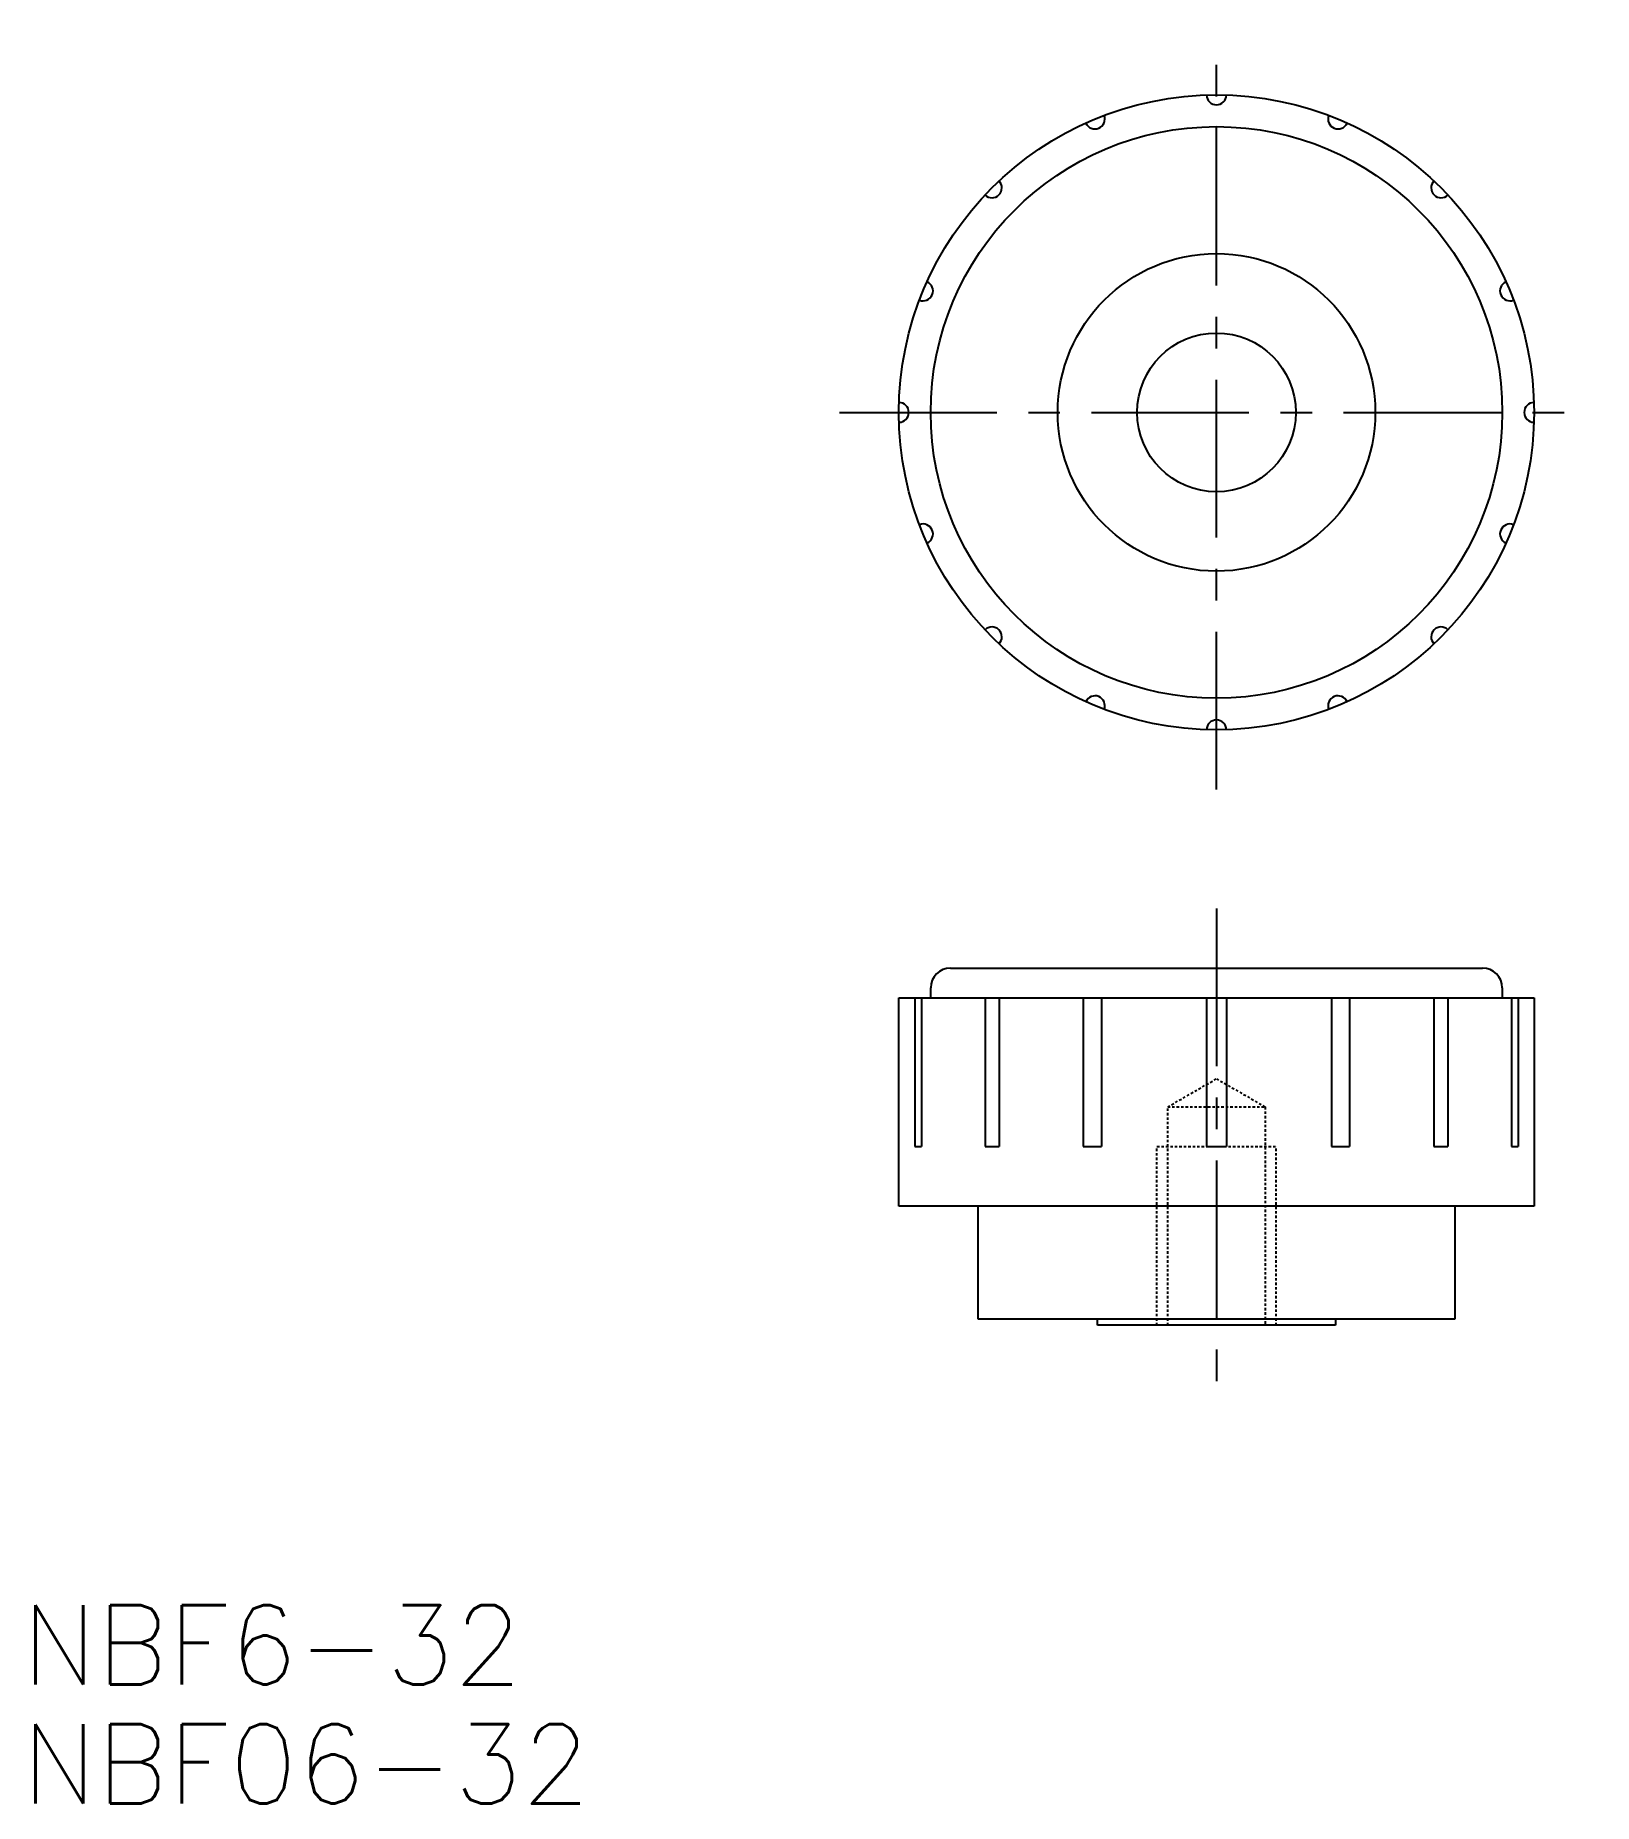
# Model space of a CAD drawing. Extents: x -9.5 to 69, y 25.9 to 115.
import ezdxf

# ---------------------------------------------------------------- set-up
doc = ezdxf.new("R2010")
doc.units = 0
doc.header["$LTSCALE"] = 0.25
doc.linetypes.add('CENTER', pattern=[50.8, 31.75, -6.35, 6.35, -6.35])
doc.linetypes.add('DASHED', pattern=[0.75, 0.5, -0.25])
doc.layers.get('0').update_dxf_attribs({"linetype": 'CONTINUOUS'})
doc.layers.add('CENTER', color=1, linetype='CENTER')
doc.styles.get("Standard").update_dxf_attribs({"font": 'txt.shx', "bigfont": 'extfont.shx'})

msp = doc.modelspace()

# ---------------------------------------------------------------- linework, layer by layer
for p, q in [((36.6, 68), (63.4, 68)), ((35.6, 66.5), (35.6, 67)), ((64.4, 67), (64.4, 66.5)), ((34, 56), (34, 66.5)), ((34, 66.5), (35.6, 66.5)), ((34.801, 66.5), (34.801, 59)), ((35.143, 66.5), (35.143, 59)), ((35.6, 66.5), (64.4, 66.5)), ((38.338, 66.5), (38.338, 59)), ((39.045, 66.5), (39.045, 59)), ((43.291, 66.5), (43.291, 59)), ((44.212, 66.5), (44.212, 59)), ((49.5, 66.5), (49.5, 59)), ((50.5, 66.5), (50.5, 59)), ((55.788, 66.5), (55.788, 59)), ((56.709, 66.5), (56.709, 59)), ((60.955, 66.5), (60.955, 59)), ((61.662, 66.5), (61.662, 59)), ((64.4, 66.5), (66, 66.5)), ((64.857, 66.5), (64.857, 59)), ((65.199, 66.5), (65.199, 59)), ((66, 66.5), (66, 56)), ((34.801, 59), (35.143, 59)), ((38.338, 59), (39.045, 59)), ((43.291, 59), (44.212, 59)), ((49.5, 59), (50.5, 59)), ((55.788, 59), (56.709, 59)), ((60.955, 59), (61.662, 59)), ((64.857, 59), (65.199, 59)), ((38, 56), (34, 56)), ((38, 50.3), (38, 56)), ((62, 56), (38, 56)), ((62, 56), (62, 50.3)), ((66, 56), (62, 56)), ((44, 50.3), (38, 50.3)), ((56, 50.3), (44, 50.3)), ((44, 50), (44, 50.3)), ((47, 50), (44, 50)), ((53, 50), (47, 50)), ((56, 50), (53, 50)), ((62, 50.3), (56, 50.3)), ((56, 50.3), (56, 50))]:
    msp.add_line(p, q)
at = {"color": 3, "linetype": 'DASHED'}
for p, q in [((47.541, 61), (50, 62.419)), ((50, 62.419), (52.458, 61)), ((47.541, 61), (52.458, 61)), ((47.541, 50), (47.541, 61)), ((52.458, 61), (52.458, 50)), ((47, 50), (47, 59)), ((47, 59), (53, 59)), ((53, 50), (53, 59))]:
    msp.add_line(p, q, dxfattribs=at)
for radius in [16, 14.4, 8, 4]:
    msp.add_circle((50, 96), radius)
for centre, radius, start, end in [((50, 112), 0.5, 180.89528, 359.10472), ((43.877, 110.782), 0.5, 203.39528, 21.60472), ((56.123, 110.782), 0.5, 158.39528, 336.60472), ((38.686, 107.314), 0.5, 225.89528, 44.10472), ((61.314, 107.314), 0.5, 135.89528, 314.10472), ((35.218, 102.123), 0.5, 248.39528, 66.60472), ((64.782, 102.123), 0.5, 113.39528, 291.60472), ((34, 96), 0.5, 270.89528, 89.10472), ((66, 96), 0.5, 90.89528, 269.10472), ((35.218, 89.877), 0.5, 293.39528, 111.60472), ((64.782, 89.877), 0.5, 68.39528, 246.60472), ((38.686, 84.686), 0.5, 315.89528, 134.10472), ((61.314, 84.686), 0.5, 45.89528, 224.10472), ((43.877, 81.218), 0.5, 338.39528, 156.60472), ((56.123, 81.218), 0.5, 23.39528, 201.60472), ((50, 80), 0.5, 0.89528, 179.10472), ((36.6, 67), 1, 90, 180), ((63.4, 67), 1, 0, 90)]:
    msp.add_arc(centre, radius, start, end)
at = {"layer": 'CENTER', "color": 1, "linetype": 'CENTER'}
for p, q in [((50, 77), (50, 115)), ((31, 96), (69, 96)), ((50, 71), (50, 47))]:
    msp.add_line(p, q, dxfattribs=at)

# ---------------------------------------------------------------- texts
at = {"color": 7, "linetype": 'CONTINUOUS'}
for s, p in [('NBF6-32', (-10.191, 31.892)), ('NBF06-32', (-10.191, 25.892))]:
    msp.add_text(s, height=4, dxfattribs=at).set_placement(p)

doc.saveas('drawing.dxf')
